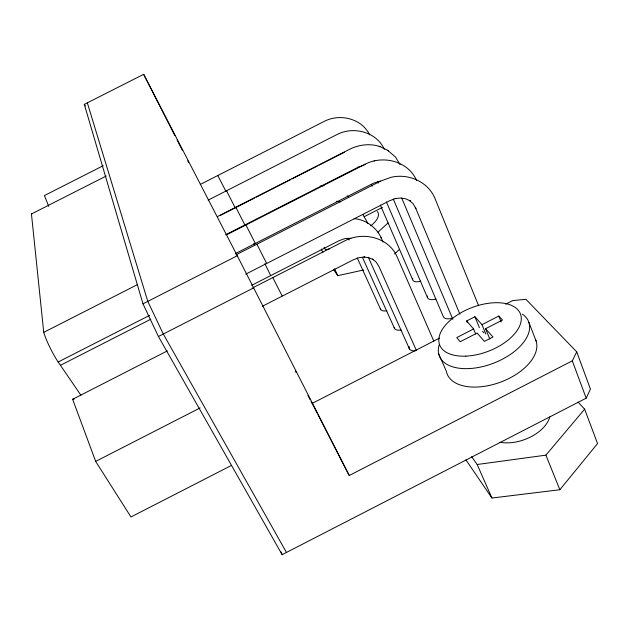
<?xml version="1.0" encoding="UTF-8"?>
<svg xmlns="http://www.w3.org/2000/svg" width="629" height="629" viewBox="0 0 629 629"><rect width="100%" height="100%" fill="white"/><g stroke="black" fill="none" stroke-linecap="round" stroke-linejoin="round"><path stroke-width="0.94" d="M217.815 175.577L225.953 191.373M576.73 351.878L572.296 360.849L349.237 475.516L237.275 255.751L143.656 74.316L84.31 104.375L142.987 303.838L158.437 336.507L282.138 554.684L586.181 398.173L590.434 389.092L576.73 351.878L525.899 299.294L512.714 300.583L505.732 304.161M465.9 459.846L491.941 498.034L559.849 489.732L597.55 443.587L584.648 409.157L578.051 402.096M471.624 456.646L477.167 464.501L545.901 455.152L584.648 409.157M394.564 253.982L399.501 249.328M378.013 232.18L388.069 222.925M231.543 465.381L130.966 516.975L95.663 461.403L200.124 407.922M467.331 322.653L466.632 320.971L474.911 316.725L481.979 324.65L485.808 334.015M439.474 338.135L312.173 403.409L317.087 412.962M475.689 334.062L473.582 328.959L456.772 337.584L460.2 341.728L477.128 333.048L484.385 341.398L492.971 336.987L485.588 328.708L502.508 320.027L498.773 316.041L481.979 324.65M225.717 234.719L358.365 167.125L357.987 167.259L364.057 165.05M226.747 234.743L364.875 164.358C382.778 154.758 408.339 161.04 416.579 180.492M80.937 395.287L57.263 360.661A26.229 4.489 62.7 0 1 43.739 332.364L137.429 284.615M235.301 253.652L373.398 183.236L380.427 181.066M235.954 254.863L380.789 181.01L391.049 177.307C408.457 173.148 428.239 181.71 435.079 198.709L478.622 305.749M142.987 303.838L237.275 255.751M58.143 362.021L149.584 315.373M60.415 365.331L150.756 319.241M245.79 274.126L389.689 200.698L395.838 198.434L395.138 198.575L400.602 198.001L405.839 198.835L410.485 201.013L409.369 200.392L413.049 203.694L415.926 208.474L415.337 207.358L459.885 314.13M364.12 216.73L382.495 207.358M251.576 285.377L339.039 240.726L344.739 238.619L350.927 238.344M252.74 287.83L344.794 240.836C362.988 231.157 389.115 237.314 397.308 257.292L433.782 341.06M158.437 336.507L253.699 287.87M95.663 461.403L72.634 399.281L167.338 350.903M262.207 306.362L353.301 259.816L359.222 257.623L364.773 256.986L363.916 257.017L368.995 257.741L373.532 259.738L372.525 259.014L376.134 262.081L378.988 266.547L416.461 350.62M103.274 165.686L44.415 195.556L48.771 206.446M43.739 332.364L31.45 213.978L106.222 176.01M200.329 184.399L324.273 121.358C339.849 113.236 361.769 118.48 369.64 134.842M208.144 200.116L336.924 134.575C353.325 125.949 376.394 131.783 384.303 149.215M217.54 216.549L350.557 148.821C359.717 144.528 370.402 143.294 380.042 146.636M220.354 215.409L254.438 198.056M256.184 197.168L290.268 179.808M292.021 178.919L317.362 166.009M319.115 165.12L344.456 152.218M374.074 161L374.695 160.78M364.875 164.358L365.284 164.208M329.462 248.903L325.68 249.776L324.029 247.433M72.634 399.281L74.442 398.88M333.456 269.456L337.781 275.683L363.664 269.967M320.31 186.042L324.037 185.657M354.119 218.648C365.992 219.592 376.747 227.651 381.504 238.485M336.664 201.256L340.383 201.838M244.838 224.915L235.836 207.224L236.095 207.845M387.645 150.315L395.57 157.124L400.075 164.672M379.138 146.211L388.636 150.787M256.891 244.186L266.617 263.315M255.295 243.344L245.939 224.962L246.191 225.567M347.043 195.776L348.513 197.058M272.813 277.586L282.138 295.913M270.643 275.447L264.88 263.661M482.632 331.326L483.921 332.788M466.632 320.971L473.582 328.959M84.31 104.375L85.316 105.924M362.949 214.544L368.004 223.633M286.47 552.459L163.296 334.023L147.791 301.385L87.337 102.842M253.668 243.659L254.36 244.988M317.975 414.7L349.237 475.516M295.331 370.906L296.228 372.651M307.896 395.358L310.136 399.729M311.033 401.475L311.929 403.22M174.854 135.573L143.656 74.316M177.079 139.937L182.41 150.402M187.749 160.867L188.637 162.612M321.285 249.084L322.913 252.559M334.557 268.78L337.781 275.683M348.317 238.242L349.126 240.019M357.225 257.859L380.702 309.578M362.43 257.355L394.627 328.668M368.319 257.245L409.565 349.158M477.167 464.501L491.941 498.034M381.017 237.392L383.077 242.079M438.562 353.412L446.386 371.369A47.442 26.638 -20.6 0 0 499.646 382.463A47.442 26.638 -20.6 0 0 535.46 339.377M371.417 184.407L372.195 186.208M380.348 205.054L412.593 279.567M377.542 181.278L378.32 183.07M386.418 201.956L427.335 297.25M226.762 191.444L226.519 190.76L235.215 207.845M393.251 198.992L443.138 316.198A9.325 4.867 -21.9 0 0 452.188 318.227M401.703 198.033L452.856 319.351M474.911 316.725L479.408 327.67M485.588 328.708L489.779 338.968M545.901 455.152L559.849 489.732M498.773 316.041L501.164 322.017M528.942 322.473L536.097 341.004M281.092 551.932L282.138 554.684M572.296 360.849L586.181 398.173M386.937 310.734A8.806 4.419 -23.8 0 1 380.286 308.501M31.45 213.978A21.575 2.917 62 0 1 31.882 214.009M401.16 329.981A9.12 4.733 -23.5 0 1 394.171 327.528M415.667 350.762A9.459 5.079 -23.1 0 1 409.164 346.5M420.793 281.171A8.688 4.246 -22.7 0 1 412.679 278.372M435.944 299.05A8.995 4.545 -22.3 0 1 427.406 295.984M377.298 211.533A23.878 10.355 -24.1 0 1 370.701 225.874M549.793 416.917A34.493 21.095 -19.7 0 1 499.976 442.273M522.416 314.17A47.859 26.182 -20.9 0 1 492.248 363.688A47.859 26.182 -20.9 0 1 439.278 344.637M465.845 356.132A43.259 23.336 -21 0 0 520.702 314.665A43.259 23.336 -21 0 0 453.643 317.535A43.259 23.336 -21 0 0 465.845 356.132"/></g></svg>
